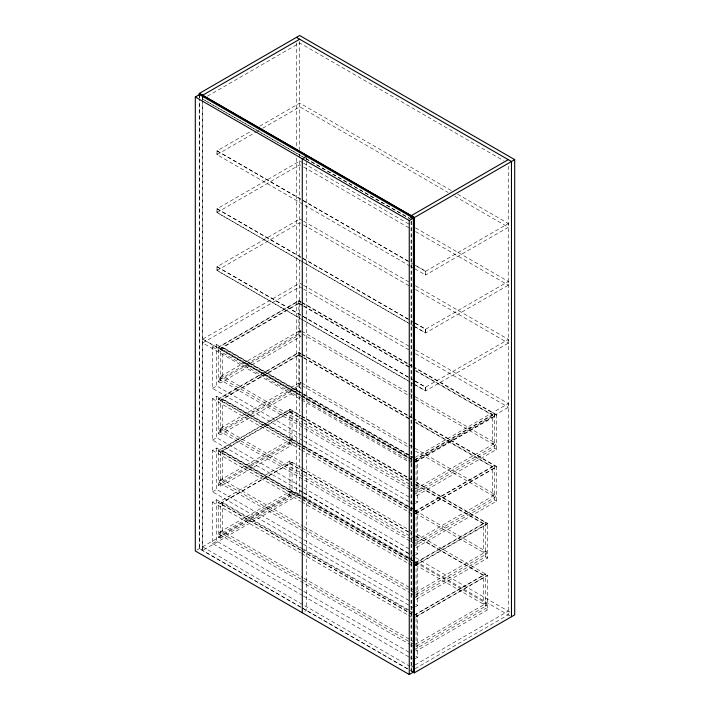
<?xml version="1.0" encoding="UTF-8"?>
<svg xmlns="http://www.w3.org/2000/svg" width="710" height="710" viewBox="0 0 710 710"><rect width="100%" height="100%" fill="white"/><g stroke="black" fill="none" stroke-linecap="round" stroke-linejoin="round"><path stroke-width="0.53" stroke-dasharray="3.55 2.66" d="M207.453 96.187L299.664 42.946L503.461 160.611M410.256 266.206L216.985 154.62L216.985 150.893L251.305 131.084M259.86 126.14L299.771 103.101L451.906 190.928M216.985 154.62L256.053 132.06M257.002 131.519L258.91 130.418M262.709 128.226L299.771 106.828L448.072 192.445M410.256 324.142L216.985 212.556L216.985 208.838L299.771 161.037L302.646 162.696M216.985 212.556L299.771 164.764L302.646 166.415M410.256 382.078L216.985 270.492L216.985 266.774L299.771 218.973L302.646 220.632M216.985 270.492L299.771 222.7L302.646 224.351M302.504 440.298L212.503 388.334L212.503 346.95L216.63 344.572L300.88 393.216M218.236 347.154L298.874 300.605L301.022 301.848L220.393 348.397L220.393 382.956L218.236 381.714L218.236 347.154L300.863 394.866M220.393 348.814L301.022 302.256L298.874 301.013L218.236 347.572L300.863 395.275M409.83 489.226L219.674 379.442L219.674 376.957L300.312 330.398L414.081 396.082M220.393 377.365L222.541 376.123L303.019 422.592M301.022 330.816L298.874 332.058L410.016 396.215M219.674 379.442L300.312 332.883L300.312 330.398M218.236 381.714L298.874 335.155L301.022 336.398L220.393 382.956M212.503 388.334L216.63 385.956L302.797 435.7M425.565 271.318L508.351 223.526L508.351 227.244L425.565 275.045L425.565 271.318L415.039 265.247M302.504 492.021L212.503 440.067L212.503 398.683L216.63 396.304L300.88 444.948M218.236 398.887L298.874 352.329L301.022 353.571L220.393 400.129L220.393 434.689L218.236 433.446L218.236 398.887L300.863 446.59M220.393 400.546L301.022 353.988L298.874 352.746L218.236 399.304L412.004 511.173M409.83 540.958L219.674 431.165L219.674 428.68L300.312 382.131L414.081 447.815M220.393 429.097L222.541 427.855L303.019 474.316M301.022 382.539L298.874 383.782L410.016 447.948M219.674 431.165L300.312 384.607L300.312 382.131M218.236 433.446L298.874 386.888L301.022 388.13L220.393 434.689M212.503 440.067L216.63 437.688L302.797 487.433M302.504 543.753L212.503 491.79L212.503 450.406L216.63 448.028L300.88 496.672M415.039 323.183L425.565 329.262L508.351 281.462L508.351 285.189L425.565 332.981L415.039 326.911M220.393 486.412L220.393 451.862L292.067 410.478L292.067 445.028L220.393 486.412L218.236 485.17L218.236 450.619L289.92 409.235L300.685 415.457M220.393 452.27L292.067 410.886M219.674 480.413L291.348 439.029L291.348 441.514L219.674 482.898L219.674 480.413L413.921 592.557L416.069 591.323M220.393 480.83L222.541 479.587L303.019 526.048M289.92 440.688L292.067 439.446M218.236 485.17L289.92 443.786L292.067 445.028M212.503 491.79L216.63 489.412L302.797 539.165M302.504 595.486L212.503 543.523L212.503 502.139L216.63 499.76L300.88 548.404M300.685 467.304L289.92 460.967L218.236 502.467L300.863 550.179M220.393 503.709L292.067 462.325M415.039 381.119L425.565 387.198L508.351 339.398L508.351 343.125L425.565 390.917L415.039 384.847M219.674 532.145L291.348 490.761L291.348 493.246L219.674 534.63L219.674 532.145L413.921 644.289L416.069 643.047M220.393 532.553L222.541 531.311L303.019 577.78M289.92 492.412L292.067 491.169M218.236 536.902L289.92 495.518L292.067 496.76L292.067 462.201L220.393 503.585L220.393 538.144L218.236 536.902L218.236 502.343L300.863 550.055M196.954 550.019L299.664 490.716L302.549 492.385M220.393 538.144L292.067 496.76M212.503 543.523L216.63 541.144L302.797 590.889M411.232 459.618L411.232 463.337M415.181 457.338L508.351 403.546L508.351 407.265L415.181 461.056M414.88 459.991L494.559 413.992M416.069 458.891L416.069 495.926L496.707 449.377L496.707 414.817L416.069 461.376L413.921 460.133L494.559 413.575L494.559 448.134L413.921 494.692M415.208 462.077L417.684 460.648L417.684 502.032L413.557 504.411L410.691 502.76M416.069 461.793L496.707 415.235L413.122 366.972M416.069 487.859L413.921 489.101L219.674 376.957M494.559 442.543L492.403 443.786L492.403 414.817L415.758 370.567M415.598 488.959L495.278 442.96L495.278 445.445L415.598 491.444M414.88 511.724L494.559 465.724M416.069 510.623L416.069 547.659L496.707 501.1L496.707 466.55L416.069 513.108L413.921 511.866L494.559 465.307L494.559 499.867L413.921 546.416M415.208 513.809L417.684 512.38L417.684 553.764L413.557 556.143L410.691 554.483M416.069 513.516L496.707 466.967L413.122 418.705M416.069 539.591L413.921 540.834L219.674 428.68M494.559 494.275L492.403 495.518L492.403 466.55L415.758 422.299M415.598 540.692L495.278 494.692L495.278 497.169L415.598 543.177M304.75 611.31L306.4 610.36L306.4 160.806M414.871 563.456L485.596 522.622M416.069 562.347L416.069 599.391L487.743 558.007L487.743 523.447L416.069 564.832L413.921 563.589L485.596 522.214L485.596 556.764L413.921 598.148M415.208 565.542L417.684 564.113L417.684 605.497L413.557 607.875L410.691 606.216M416.069 565.249L487.743 523.865L415.661 482.241M485.596 551.182L483.448 552.416L483.448 523.447L415.421 484.176M415.59 592.424L486.315 551.59L486.315 554.075L415.59 594.909M414.871 614.895L485.596 574.062M415.208 617.265L487.743 575.304L415.661 533.556M485.596 602.905L483.448 604.148L483.448 575.18L415.421 535.908M415.59 644.156L486.315 603.322L486.315 605.808L415.59 646.632M413.921 649.881L485.596 608.497L487.743 609.739L487.743 575.18L416.069 616.564L413.921 615.322L485.596 573.937L485.596 608.497M487.743 609.739L416.069 651.114L416.069 614.079M415.767 614.736L417.684 615.836L417.684 657.22L413.557 659.599L410.691 657.948M411.125 667.214L414.116 665.492M415.075 664.933L508.245 611.141M411.125 221.263L411.125 670.941L414.116 669.219M415.075 668.66L508.245 614.869L508.245 165.19M457.648 194.247L508.351 223.526M454.773 196.315L508.351 227.244M305.025 158.064L202.545 99.027L304.918 158.126M305.983 158.623L409.315 218.281M305.877 158.685L411.125 219.443M303.596 163.247L409.803 224.564M415.545 227.874L508.351 281.462M303.596 166.974L409.803 228.292M415.545 231.602L508.351 285.189M408.454 261.315L217.091 150.839L217.091 154.558M415.146 265.185L425.672 271.255L425.672 274.983L415.039 268.966M216.985 150.893L410.256 262.487M411.214 263.037L414.09 264.697M411.214 266.756L414.09 268.416M303.596 221.183L409.803 282.5M415.545 285.81L508.351 339.398M303.596 224.91L409.803 286.228M415.545 289.538L508.351 343.125M408.454 319.252L217.091 208.775L217.091 212.494L408.454 322.979M415.146 323.121L425.672 329.2L425.672 332.919L415.146 326.848M216.985 208.838L410.256 320.423M411.214 320.973L414.09 322.633M411.214 324.701L414.09 326.351M302.646 284.772L299.771 283.121L202.652 339.194L410.273 459.068M303.596 285.331L409.803 346.649M415.545 349.959L508.351 403.546M302.646 288.5L299.771 286.84L202.652 342.912L410.38 462.725M303.596 289.05L409.803 350.367M415.545 353.686L508.351 407.265M301.981 302.398L408.33 363.795M409.288 364.345L412.164 366.005M413.122 366.564L496.707 414.817M301.981 302.815L408.33 364.212M409.288 364.762L412.164 366.422M298.874 303.081L302.708 305.3M303.667 305.85L410.016 367.248M298.874 303.498L302.708 305.708M303.667 306.267L410.016 367.665M415.758 370.984L492.403 415.235M408.454 377.188L217.091 266.711L217.091 270.43L408.454 380.915M415.146 381.057L425.672 387.136L425.672 390.855L415.146 384.784M216.985 266.774L410.256 378.359M411.214 378.909L414.09 380.569M411.214 382.637L414.09 384.287M415.039 396.633L495.278 442.96M415.563 399.419L495.278 445.445M494.559 448.134L496.707 449.377M301.981 354.13L408.33 415.527M409.288 416.078L412.164 417.737M413.122 418.288L496.707 466.55M301.981 354.538L408.33 415.936M409.288 416.495L412.164 418.154M298.874 354.814L302.708 357.023M303.667 357.583L410.016 418.98M298.874 355.231L302.708 357.441M303.667 357.991L410.016 419.397M415.758 422.707L492.403 466.967M415.039 448.365L495.278 494.692M415.563 451.152L495.278 497.169M494.559 499.867L496.707 501.1M303.019 393.624L222.541 347.154L222.541 376.123M303.978 394.174L410.318 455.572M411.276 456.131L414.152 457.79M222.541 347.572L303.019 394.032M303.978 394.591L410.318 455.989M411.276 456.539L414.152 458.198M301.839 393.766L408.108 455.128M409.067 455.678L411.942 457.338M415.767 459.547L417.684 460.648M301.821 395.417L408.17 456.814M409.129 457.364L412.004 459.024M301.821 395.834L408.17 457.231M409.129 457.781L412.004 459.441M410.38 459.006L202.758 339.131L202.758 342.85M212.503 346.95L300.587 397.804M301.546 398.354L407.815 459.716M408.774 460.266L411.649 461.926M301.643 416.007L407.993 477.404M408.951 477.954L411.827 479.614M415.661 481.833L487.743 523.447M300.685 415.865L289.92 409.652L218.236 451.027L412.004 562.897M301.643 416.424L407.993 477.821M408.951 478.371L411.827 480.031M289.92 411.72L302.371 418.909M303.33 419.459L411.596 481.966M289.92 412.128L302.371 419.326M303.33 419.876L411.596 482.383M415.421 484.593L483.448 523.865M303.978 423.142L410.318 484.54M411.276 485.099L414.152 486.758M410.797 489.785L413.673 491.444M303.747 436.26L410.025 497.612M415.767 500.932L417.684 502.032M303.454 440.848L409.732 502.201M303.019 445.347L222.541 398.887L222.541 427.855M303.978 445.907L410.318 507.304M411.276 507.854L414.152 509.514M222.541 399.304L414.152 509.931M415.243 510.561L486.315 551.59M301.839 445.498L408.108 506.851M409.067 507.401L411.942 509.061M415.767 511.271L417.684 512.38M301.821 447.149L408.17 508.546M409.129 509.097L412.004 510.756M415.243 513.046L486.315 554.075M212.503 398.683L300.587 449.536M301.546 450.087L407.815 511.44M408.774 511.999L411.649 513.658M485.596 556.764L487.743 558.007M301.643 467.739L407.993 529.261M408.951 529.687L411.827 531.471M289.92 463.444L302.371 470.641M303.33 471.191L411.596 533.698M289.92 463.568L302.371 470.766M303.33 471.316L411.596 533.822M415.421 536.032L483.448 575.304M303.978 474.875L410.318 536.272M411.276 536.822L414.152 538.482M410.797 541.508L413.673 543.177M303.747 487.983L410.025 549.345M415.767 552.655L417.684 553.764M303.454 492.58L409.732 553.933M303.489 492.926L410.06 554.457M415.439 557.563L509.895 612.1M407.797 556.871L296.443 492.58L296.443 158.09M408.738 557.421L411.64 559.09M415.439 561.282L511.475 616.733M303.019 497.08L222.541 450.619L222.541 479.587M303.978 497.63L410.318 559.036M411.276 559.587L414.152 561.246M222.541 451.027L414.152 561.654M415.243 562.284L486.315 603.322M301.839 497.222L408.108 558.584M409.067 559.134L411.942 560.793M415.767 563.003L417.684 564.113M218.236 450.619L300.863 498.322M301.821 498.873L408.17 560.27M409.129 560.829L412.004 562.489M415.243 564.769L486.315 605.808M212.503 450.406L300.587 501.26M301.546 501.819L407.815 563.172M408.774 563.722L411.649 565.382M303.978 526.598L410.318 588.004M411.276 588.554L414.152 590.214M219.674 482.898L409.83 592.681M410.797 593.24L413.673 594.9M303.747 539.715L410.025 601.068M415.767 604.387L417.684 605.497M303.454 544.304L409.732 605.666M303.019 548.936L222.541 502.343L222.541 531.311M303.978 549.362L410.318 610.884M411.276 611.319L414.152 613.094M301.839 548.954L408.108 610.307M409.067 610.866L411.942 612.526M301.821 550.605L408.17 612.002M409.129 612.553L412.004 614.212M301.821 550.729L408.17 612.126M409.129 612.677L412.004 614.336M212.503 502.139L300.587 552.992M301.546 553.543L407.815 614.904M408.774 615.455L411.649 617.114M303.978 578.33L410.318 639.728M411.276 640.287L414.152 641.947M219.674 534.63L409.83 644.414M410.797 644.973L413.673 646.632M303.747 591.448L410.025 652.801M415.767 656.12L417.684 657.22M303.454 596.036L409.732 657.389M202.545 546.789L410.273 666.601M413.38 672.121L199.421 548.59L199.421 98.912M301.093 607.414L199.315 548.653L199.315 98.974M302.052 607.964L408.25 669.281M411.125 670.941L412.741 671.873M425.565 329.262L425.565 332.981M425.565 387.198L425.565 390.917M411.232 221.201L411.232 670.879M306.4 156.377L306.4 159.706M299.664 41.437L299.664 149.579M299.664 154.416L299.664 494.444L202.545 550.516L202.545 100.838M298.874 300.605L298.874 335.155M298.874 352.329L298.874 386.888M296.443 42.902L296.443 147.014M289.92 409.235L289.92 443.786M289.92 460.967L289.92 495.518M216.63 344.572L216.63 385.956M216.63 396.304L216.63 437.688M216.63 448.028L216.63 489.412M216.63 499.76L216.63 541.144M202.652 97.447L202.652 99.666M202.652 100.776L202.652 550.454M202.545 96.409L202.545 99.728M199.421 95.593L199.421 97.802M199.315 95.655L199.315 97.865"/><path stroke-width="1.06" d="M199.315 95.655L199.315 93.436L299.664 35.5L514.697 159.652L514.697 614.869L414.347 672.805L412.741 671.873M195.303 96.995L199.421 94.616L413.38 218.148L413.38 672.121L409.262 674.5L195.303 550.969L195.303 96.995L409.262 220.526L413.38 218.148M299.664 39.227L202.545 95.3L202.545 97.163M306.4 156.377L302.283 158.756L302.283 612.739M508.245 159.652L411.125 215.725L411.125 217.934M199.315 93.436L414.347 217.588L514.697 159.652M296.443 37.364L511.475 161.507L511.475 616.733M412.847 671.811L414.454 672.743L414.454 217.526L199.421 93.374L199.421 95.593M414.347 217.588L414.347 672.805M411.232 215.662L411.232 217.872M409.262 220.526L409.262 674.5M202.652 95.238L202.652 97.447"/></g></svg>
